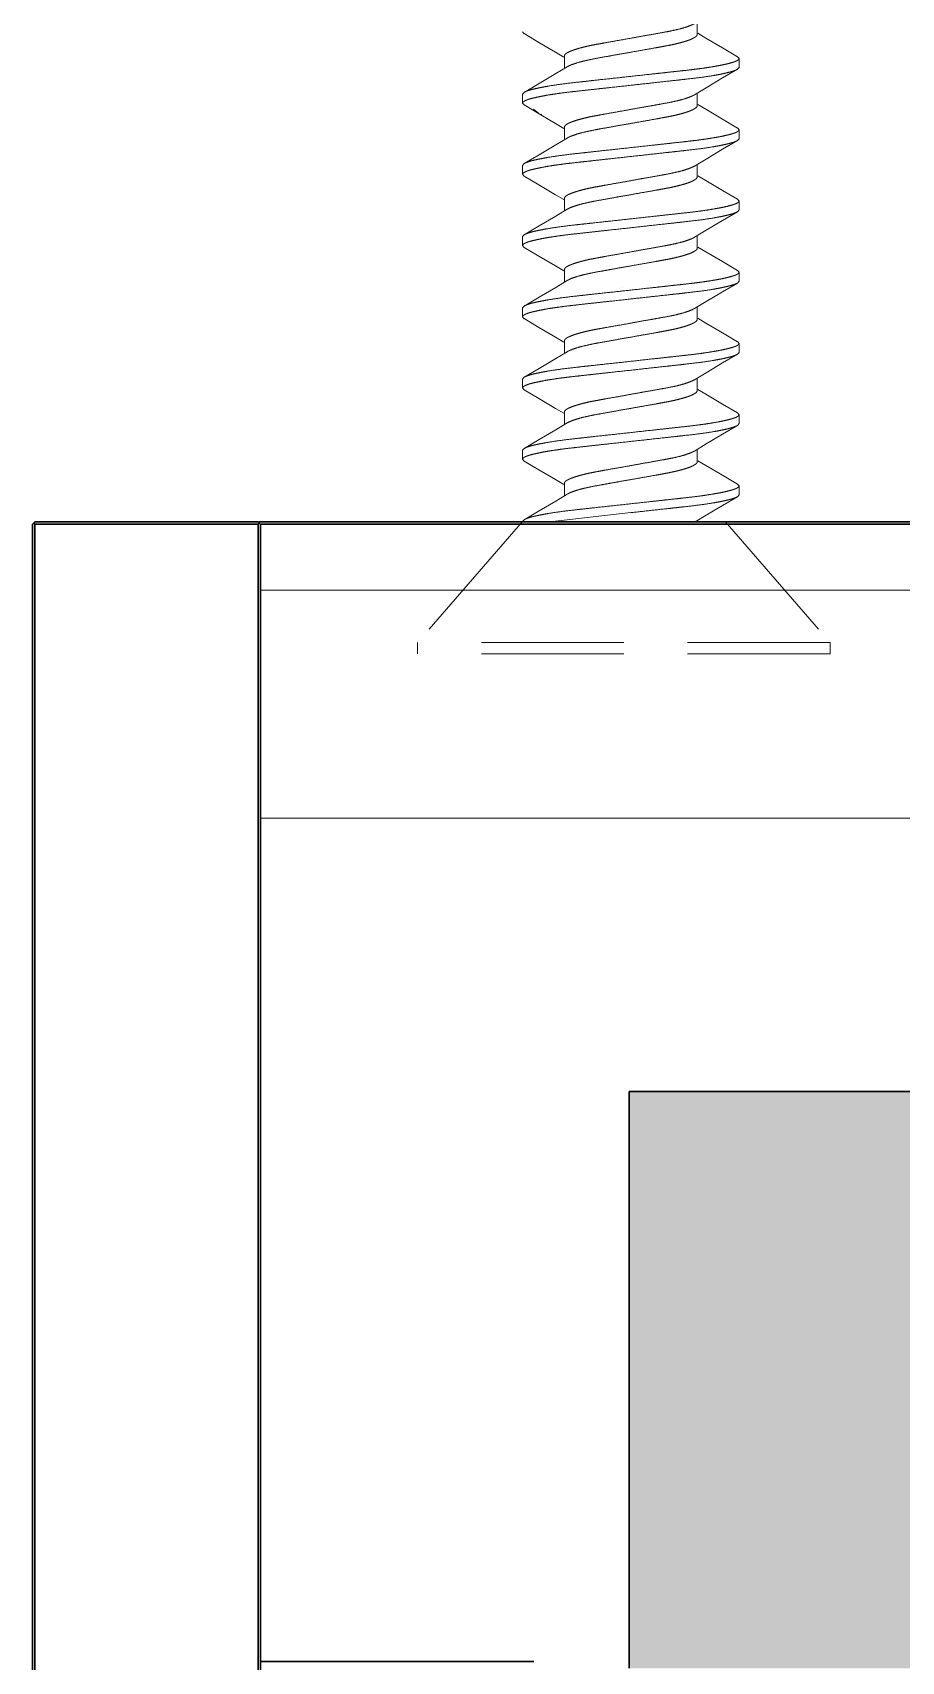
# Model space of a CAD drawing. Header units: inches. Extents: x 8 to 28, y 6.3 to 13.5.
# Drawn here: x 8.011 to 8.774, y 10.616 to 12.045 of the extents above; entities that cross this region are included whole.
import ezdxf

# ---------------------------------------------------------------- set-up
doc = ezdxf.new("R2010")
doc.units = ezdxf.units.IN
doc.header["$MEASUREMENT"] = 0
doc.linetypes.add('HIDDEN2', pattern=[0.1875, 0.125, -0.0625])
for name, color, linetype, lineweight in [('FABRIC-ROLL', 7, 'Continuous', 30), ('SHADE-BRACKET', 7, 'Continuous', 30), ('SUB-BRACKET', 7, 'Continuous', 18), ('SUB-BRACKET_HARDWARE', 7, 'HIDDEN2', 5)]:
    doc.layers.add(name, color=color, linetype=linetype, lineweight=lineweight)

# ---------------------------------------------------------------- blocks, each defined once
blk = doc.blocks.new('FABRIC-ROLL-085585')
at = {"layer": 'FABRIC-ROLL', "transparency": 33554559, "extrusion": (0, 0, -1)}
h = blk.add_hatch(color=254, dxfattribs=at)
h.paths.add_polyline_path([(-21.4996, -1.128), (-21.4996, -1.6339), (-2.4996, -1.6339), (-2.4996, -1.128)])
h.paths.add_polyline_path([(-21.4996, 1.3425), (-21.4996, 0.8366), (-2.4996, 0.8366), (-2.4996, 1.3425)])
at = {"layer": 'FABRIC-ROLL'}
for p, q in [((21.4996, 1.3425), (2.4996, 1.3425)), ((2.4996, 1.3425), (2.4996, 0.8366))]:
    blk.add_line(p, q, dxfattribs=at)
at = {"layer": 'FABRIC-ROLL', "extrusion": (0, 0, -1)}
for p, q in [((2.4996, 1.3425), (2.4996, 0.8366)), ((21.4996, 1.3425), (2.4996, 1.3425))]:
    blk.add_line(p, q, dxfattribs=at)
blk = doc.blocks.new('SHADE-BRACKET-085585')
at = {"layer": 'SHADE-BRACKET', "linetype": 'Continuous'}
for p, q in [((8.0112, 11.6142), (8.0132, 11.6162)), ((8.0112, 11.6142), (8.0112, 8.6182)), ((8.0122, 11.6152), (8.0132, 11.6142)), ((8.2092, 11.6162), (8.0132, 11.6162)), ((8.0132, 11.6142), (8.0132, 8.6162)), ((8.2092, 11.6142), (8.0132, 11.6142)), ((8.2092, 11.6162), (8.2112, 11.6142)), ((8.2102, 11.6152), (8.2092, 11.6142)), ((8.2092, 8.6162), (8.2092, 11.6142)), ((9.4592, 11.6162), (8.21, 11.6162)), ((8.2112, 8.6162), (8.2112, 11.6142)), ((9.4612, 11.6142), (8.2118, 11.6142)), ((8.4512, 10.6162), (8.2112, 10.6162))]:
    blk.add_line(p, q, dxfattribs=at)
blk = doc.blocks.new('SUB-BRACKET-085585')
at = {"layer": 'SUB-BRACKET', "linetype": 'Continuous'}
for p, q in [((9.5112, 11.5562), (8.2112, 11.5562)), ((8.2112, 11.3562), (9.5112, 11.3562))]:
    blk.add_line(p, q, dxfattribs=at)
blk = doc.blocks.new('ROLL-085585')
at = {"layer": 'FABRIC-ROLL'}
blk.add_blockref('FABRIC-ROLL-085585', (0, 0), dxfattribs=at)
at = {"layer": 'SUB-BRACKET_HARDWARE'}
for name in ['SHADE-BRACKET-085585', 'SUB-BRACKET-085585']:
    blk.add_blockref(name, (-6.0352, -9.7737), dxfattribs=at)
blk = doc.blocks.new('SCREW1-085585')
at = {"layer": 'SUB-BRACKET_HARDWARE'}
for p, q in [((8.5945, 12.0548), (8.5945, 12.0438)), ((8.4412, 12.0461), (8.4426, 12.0444)), ((8.4426, 12.0445), (8.4556, 12.0368)), ((8.4556, 12.0368), (8.4701, 12.0282)), ((8.6021, 12.0406), (8.5951, 12.0448)), ((8.6166, 12.032), (8.6021, 12.0406)), ((8.4701, 12.0282), (8.4774, 12.0239)), ((8.4779, 12.0249), (8.4779, 12.0139)), ((8.6298, 12.0242), (8.6166, 12.032)), ((8.6312, 12.0226), (8.6298, 12.0243)), ((8.6312, 12.0148), (8.6312, 12.0226)), ((8.4704, 12.0094), (8.4559, 12.0008)), ((8.4804, 12.0154), (8.4704, 12.0094)), ((8.6023, 11.997), (8.6168, 12.0056)), ((8.6168, 12.0056), (8.6298, 12.0132)), ((8.6312, 12.0148), (8.6298, 12.0132)), ((8.4412, 11.9914), (8.4426, 11.993)), ((8.4412, 11.9914), (8.4412, 11.9836)), ((8.4559, 12.0008), (8.4426, 11.993)), ((8.592, 11.9908), (8.6023, 11.997)), ((8.5945, 11.9923), (8.5945, 11.9813)), ((8.4412, 11.9836), (8.4426, 11.9819)), ((8.4426, 11.982), (8.4574, 11.9733)), ((8.4507, 11.9781), (8.4552, 11.9746)), ((8.6021, 11.9781), (8.5951, 11.9823)), ((8.6166, 11.9695), (8.6021, 11.9781)), ((8.4574, 11.9733), (8.4578, 11.974)), ((8.4574, 11.9733), (8.4701, 11.9657)), ((8.4701, 11.9657), (8.4774, 11.9614)), ((8.6298, 11.9617), (8.6166, 11.9695)), ((8.4804, 11.9529), (8.4704, 11.9469)), ((8.4779, 11.9624), (8.4779, 11.9514)), ((8.6168, 11.9431), (8.6298, 11.9507)), ((8.6312, 11.9601), (8.6298, 11.9618)), ((8.6312, 11.9523), (8.6298, 11.9507)), ((8.6312, 11.9523), (8.6312, 11.9601)), ((8.4559, 11.9383), (8.4426, 11.9305)), ((8.4704, 11.9469), (8.4559, 11.9383)), ((8.592, 11.9283), (8.6023, 11.9345)), ((8.6023, 11.9345), (8.6168, 11.9431)), ((8.4412, 11.9289), (8.4426, 11.9305)), ((8.4412, 11.9289), (8.4412, 11.9211)), ((8.4412, 11.9211), (8.4426, 11.9194)), ((8.5945, 11.9298), (8.5945, 11.9188)), ((8.6021, 11.9156), (8.5951, 11.9198)), ((8.4426, 11.9195), (8.4556, 11.9118)), ((8.4556, 11.9118), (8.4701, 11.9032)), ((8.6166, 11.907), (8.6021, 11.9156)), ((8.6298, 11.8992), (8.6166, 11.907)), ((8.4701, 11.9032), (8.4774, 11.8989)), ((8.4779, 11.8999), (8.4779, 11.8889)), ((8.6312, 11.8976), (8.6298, 11.8993)), ((8.6312, 11.8898), (8.6312, 11.8976)), ((8.4704, 11.8844), (8.4559, 11.8758)), ((8.4804, 11.8904), (8.4704, 11.8844)), ((8.6023, 11.872), (8.6168, 11.8806)), ((8.6168, 11.8806), (8.6298, 11.8882)), ((8.6312, 11.8898), (8.6298, 11.8882)), ((8.4412, 11.8664), (8.4426, 11.868)), ((8.4412, 11.8664), (8.4412, 11.8586)), ((8.4559, 11.8758), (8.4426, 11.868)), ((8.592, 11.8658), (8.6023, 11.872)), ((8.5945, 11.8673), (8.5945, 11.8563)), ((8.4412, 11.8586), (8.4426, 11.8569)), ((8.4426, 11.857), (8.4556, 11.8493)), ((8.4556, 11.8493), (8.4701, 11.8407)), ((8.6021, 11.8531), (8.5951, 11.8573)), ((8.6166, 11.8445), (8.6021, 11.8531)), ((8.4701, 11.8407), (8.4774, 11.8364)), ((8.4779, 11.8374), (8.4779, 11.8264)), ((8.6298, 11.8367), (8.6166, 11.8445)), ((8.6312, 11.8351), (8.6298, 11.8368)), ((8.6312, 11.8273), (8.6312, 11.8351)), ((8.4704, 11.8219), (8.4559, 11.8133)), ((8.4804, 11.8279), (8.4704, 11.8219)), ((8.6168, 11.8181), (8.6298, 11.8257)), ((8.6312, 11.8273), (8.6298, 11.8257)), ((8.4412, 11.8039), (8.4426, 11.8055)), ((8.4559, 11.8133), (8.4426, 11.8055)), ((8.592, 11.8033), (8.6023, 11.8095)), ((8.6023, 11.8095), (8.6168, 11.8181)), ((8.4412, 11.8039), (8.4412, 11.7961)), ((8.4412, 11.7961), (8.4426, 11.7944)), ((8.4426, 11.7945), (8.4556, 11.7868)), ((8.5945, 11.8048), (8.5945, 11.7938)), ((8.6021, 11.7906), (8.5951, 11.7948)), ((8.4556, 11.7868), (8.4701, 11.7782)), ((8.4701, 11.7782), (8.4774, 11.7739)), ((8.6166, 11.782), (8.6021, 11.7906)), ((8.6298, 11.7742), (8.6166, 11.782)), ((8.4804, 11.7654), (8.4704, 11.7594)), ((8.4779, 11.7749), (8.4779, 11.7639)), ((8.6168, 11.7556), (8.6298, 11.7632)), ((8.6312, 11.7726), (8.6298, 11.7743)), ((8.6312, 11.7648), (8.6298, 11.7632)), ((8.6312, 11.7648), (8.6312, 11.7726)), ((8.4559, 11.7508), (8.4426, 11.743)), ((8.4704, 11.7594), (8.4559, 11.7508)), ((8.6023, 11.747), (8.6168, 11.7556)), ((8.4412, 11.7414), (8.4426, 11.743)), ((8.4412, 11.7414), (8.4412, 11.7336)), ((8.592, 11.7408), (8.6023, 11.747)), ((8.5945, 11.7423), (8.5945, 11.7313)), ((8.4412, 11.7336), (8.4426, 11.7319)), ((8.4426, 11.732), (8.4556, 11.7243)), ((8.4556, 11.7243), (8.4701, 11.7157)), ((8.6021, 11.7281), (8.5951, 11.7323)), ((8.6166, 11.7195), (8.6021, 11.7281)), ((8.6298, 11.7117), (8.6166, 11.7195)), ((8.4701, 11.7157), (8.4774, 11.7114)), ((8.4779, 11.7124), (8.4779, 11.7014)), ((8.6312, 11.7101), (8.6298, 11.7118)), ((8.6312, 11.7023), (8.6312, 11.7101)), ((8.4704, 11.6969), (8.4559, 11.6883)), ((8.4804, 11.7029), (8.4704, 11.6969)), ((8.6023, 11.6845), (8.6168, 11.6931)), ((8.6168, 11.6931), (8.6298, 11.7007)), ((8.6312, 11.7023), (8.6298, 11.7007)), ((8.4412, 11.6789), (8.4426, 11.6805)), ((8.4412, 11.6789), (8.4412, 11.6711)), ((8.4559, 11.6883), (8.4426, 11.6805)), ((8.592, 11.6783), (8.6023, 11.6845)), ((8.5945, 11.6798), (8.5945, 11.6688)), ((8.4412, 11.6711), (8.4426, 11.6694)), ((8.4426, 11.6695), (8.4556, 11.6618)), ((8.6021, 11.6656), (8.5951, 11.6698)), ((8.6166, 11.657), (8.6021, 11.6656)), ((8.4556, 11.6618), (8.4701, 11.6532)), ((8.4701, 11.6532), (8.4774, 11.6489)), ((8.4779, 11.6499), (8.4779, 11.6389)), ((8.6298, 11.6492), (8.6166, 11.657)), ((8.6312, 11.6476), (8.6298, 11.6493)), ((8.4704, 11.6344), (8.4559, 11.6258)), ((8.4804, 11.6404), (8.4704, 11.6344)), ((8.6168, 11.6306), (8.6298, 11.6382)), ((8.6312, 11.6398), (8.6298, 11.6382)), ((8.6312, 11.6398), (8.6312, 11.6476)), ((8.4559, 11.6258), (8.4426, 11.618)), ((8.5362, 11.6242), (8.4675, 11.6163)), ((8.5927, 11.6162), (8.6023, 11.622)), ((8.6023, 11.622), (8.6168, 11.6306)), ((8.4412, 11.6164), (8.3491, 11.5104)), ((8.4412, 11.6164), (8.4426, 11.618)), ((8.5945, 11.6173), (8.5945, 11.6162)), ((8.6189, 11.6164), (8.7111, 11.5104)), ((8.5301, 11.5104), (8.3491, 11.5104)), ((8.3491, 11.5104), (8.3491, 11.5004)), ((8.7111, 11.5104), (8.5301, 11.5104)), ((8.7111, 11.5104), (8.7111, 11.5004)), ((8.5301, 11.5004), (8.3491, 11.5004)), ((8.7111, 11.5004), (8.5301, 11.5004))]:
    blk.add_line(p, q, dxfattribs=at)
for points, knots in [([(8.5362, 12.0405), (8.5393, 12.0411), (8.5454, 12.0422), (8.5544, 12.0437), (8.5629, 12.0453), (8.5707, 12.0467), (8.5777, 12.0482), (8.5836, 12.0498), (8.5877, 12.0513), (8.5904, 12.0524), (8.5915, 12.053), (8.592, 12.0533)], [0, 0, 0, 0, 0.163751, 0.323578, 0.475301, 0.615268, 0.740207, 0.847348, 0.934421, 0.969943, 1, 1, 1, 1]), ([(8.4779, 12.0249), (8.4779, 12.0256), (8.4787, 12.0265), (8.4797, 12.0273), (8.4808, 12.028), (8.4825, 12.0288), (8.485, 12.0298), (8.4879, 12.0308), (8.4913, 12.0318), (8.4951, 12.0328), (8.4993, 12.0338), (8.5039, 12.0347), (8.5088, 12.0356), (8.5158, 12.0369), (8.525, 12.0385), (8.5324, 12.0398), (8.5362, 12.0405)], [0, 0, 0, 0, 0.0355, 0.048476, 0.063327, 0.09879, 0.141984, 0.19273, 0.250683, 0.315414, 0.386374, 0.462977, 0.544561, 0.6304, 0.811708, 1, 1, 1, 1]), ([(8.5945, 12.0438), (8.5945, 12.0431), (8.5937, 12.0422), (8.5927, 12.0415), (8.5916, 12.0408), (8.5899, 12.0399), (8.5875, 12.0389), (8.5845, 12.0379), (8.5811, 12.0369), (8.5773, 12.0359), (8.5731, 12.0349), (8.5685, 12.034), (8.5636, 12.0331), (8.5566, 12.0318), (8.5474, 12.0302), (8.54, 12.0289), (8.5362, 12.0282)], [0, 0, 0, 0, 0.035498, 0.048473, 0.063325, 0.098788, 0.141982, 0.192728, 0.250682, 0.315413, 0.386372, 0.462975, 0.54456, 0.630399, 0.811708, 1, 1, 1, 1]), ([(8.4804, 12.0154), (8.4809, 12.0157), (8.482, 12.0163), (8.4847, 12.0175), (8.4889, 12.0189), (8.4948, 12.0205), (8.5017, 12.022), (8.5096, 12.0235), (8.5181, 12.025), (8.527, 12.0266), (8.5331, 12.0277), (8.5362, 12.0282)], [0, 0, 0, 0, 0.030085, 0.065638, 0.152728, 0.259843, 0.384768, 0.524736, 0.676447, 0.836264, 1, 1, 1, 1]), ([(8.5362, 12.007), (8.5424, 12.0077), (8.5516, 12.0087), (8.5637, 12.01), (8.5724, 12.011), (8.5809, 12.0119), (8.5888, 12.0128), (8.5963, 12.0137), (8.6032, 12.0147), (8.6094, 12.0157), (8.615, 12.0167), (8.6197, 12.0177), (8.6232, 12.0186), (8.6256, 12.0193), (8.6271, 12.0198), (8.6283, 12.0202), (8.6293, 12.0207), (8.6301, 12.0212), (8.6307, 12.0217), (8.6311, 12.0221), (8.6312, 12.0225), (8.6312, 12.0226)], [0, 0, 0, 0, 0.191926, 0.285647, 0.376594, 0.463938, 0.546872, 0.624622, 0.69646, 0.761742, 0.819858, 0.870312, 0.912669, 0.930712, 0.946635, 0.960426, 0.972091, 0.981675, 0.989299, 0.995219, 1, 1, 1, 1]), ([(8.4426, 11.993), (8.4432, 11.9934), (8.4446, 11.994), (8.4471, 11.9949), (8.4503, 11.9958), (8.4541, 11.9966), (8.4585, 11.9975), (8.4656, 11.9988), (8.4757, 12.0003), (8.4866, 12.0016), (8.4961, 12.0026), (8.5065, 12.0038), (8.5199, 12.0052), (8.5307, 12.0064), (8.5362, 12.007)], [0, 0, 0, 0, 0.020948, 0.048787, 0.083489, 0.124912, 0.172787, 0.226792, 0.351633, 0.495836, 0.573896, 0.655174, 0.824996, 1, 1, 1, 1]), ([(8.6298, 12.0132), (8.6292, 12.0129), (8.6278, 12.0122), (8.6253, 12.0114), (8.6221, 12.0105), (8.6183, 12.0096), (8.6139, 12.0087), (8.6068, 12.0074), (8.5967, 12.0059), (8.5858, 12.0047), (8.5763, 12.0036), (8.5659, 12.0025), (8.5526, 12.001), (8.5417, 11.9998), (8.5362, 11.9992)], [0, 0, 0, 0, 0.020948, 0.048787, 0.083488, 0.124911, 0.172786, 0.226791, 0.351632, 0.495834, 0.573894, 0.655173, 0.824996, 1, 1, 1, 1]), ([(8.5362, 11.9992), (8.53, 11.9985), (8.5208, 11.9975), (8.5087, 11.9962), (8.5, 11.9952), (8.4916, 11.9943), (8.4836, 11.9934), (8.4761, 11.9925), (8.4692, 11.9915), (8.463, 11.9906), (8.4575, 11.9895), (8.4527, 11.9885), (8.4492, 11.9877), (8.4468, 11.987), (8.4454, 11.9865), (8.4441, 11.986), (8.4431, 11.9855), (8.4423, 11.985), (8.4417, 11.9846), (8.4413, 11.9841), (8.4412, 11.9837), (8.4412, 11.9836)], [0, 0, 0, 0, 0.191926, 0.285649, 0.376598, 0.463942, 0.546875, 0.624623, 0.696462, 0.761746, 0.819863, 0.870316, 0.912672, 0.930715, 0.946638, 0.960429, 0.972093, 0.981677, 0.9893, 0.99522, 1, 1, 1, 1]), ([(8.4779, 11.9624), (8.4779, 11.9631), (8.4787, 11.964), (8.4797, 11.9648), (8.4808, 11.9655), (8.4825, 11.9663), (8.485, 11.9673), (8.4879, 11.9683), (8.4913, 11.9693), (8.4951, 11.9703), (8.4993, 11.9713), (8.5039, 11.9722), (8.5088, 11.9731), (8.5158, 11.9744), (8.525, 11.976), (8.5324, 11.9773), (8.5362, 11.978)], [0, 0, 0, 0, 0.0355, 0.048476, 0.063327, 0.09879, 0.141984, 0.19273, 0.250683, 0.315414, 0.386374, 0.462977, 0.544561, 0.6304, 0.811708, 1, 1, 1, 1]), ([(8.5362, 11.978), (8.5393, 11.9786), (8.5454, 11.9797), (8.5544, 11.9812), (8.5629, 11.9828), (8.5707, 11.9842), (8.5777, 11.9857), (8.5836, 11.9873), (8.5877, 11.9888), (8.5904, 11.9899), (8.5915, 11.9905), (8.592, 11.9908)], [0, 0, 0, 0, 0.163751, 0.323578, 0.475301, 0.615268, 0.740207, 0.847348, 0.934421, 0.969943, 1, 1, 1, 1]), ([(8.5945, 11.9813), (8.5945, 11.9806), (8.5937, 11.9797), (8.5927, 11.979), (8.5916, 11.9783), (8.5899, 11.9774), (8.5875, 11.9764), (8.5845, 11.9754), (8.5811, 11.9744), (8.5773, 11.9734), (8.5731, 11.9724), (8.5685, 11.9715), (8.5636, 11.9706), (8.5566, 11.9693), (8.5474, 11.9677), (8.54, 11.9664), (8.5362, 11.9657)], [0, 0, 0, 0, 0.035498, 0.048473, 0.063325, 0.098788, 0.141982, 0.192728, 0.250682, 0.315413, 0.386372, 0.462975, 0.54456, 0.630399, 0.811708, 1, 1, 1, 1]), ([(8.4804, 11.9529), (8.4809, 11.9532), (8.482, 11.9538), (8.4847, 11.955), (8.4889, 11.9564), (8.4948, 11.958), (8.5017, 11.9595), (8.5096, 11.961), (8.5181, 11.9625), (8.527, 11.9641), (8.5331, 11.9652), (8.5362, 11.9657)], [0, 0, 0, 0, 0.030085, 0.065638, 0.152728, 0.259843, 0.384768, 0.524736, 0.676447, 0.836264, 1, 1, 1, 1]), ([(8.5362, 11.9445), (8.5424, 11.9452), (8.5516, 11.9462), (8.5637, 11.9475), (8.5724, 11.9485), (8.5809, 11.9494), (8.5888, 11.9503), (8.5963, 11.9512), (8.6032, 11.9522), (8.6094, 11.9532), (8.615, 11.9542), (8.6197, 11.9552), (8.6232, 11.9561), (8.6256, 11.9568), (8.6271, 11.9573), (8.6283, 11.9577), (8.6293, 11.9582), (8.6301, 11.9587), (8.6307, 11.9592), (8.6311, 11.9596), (8.6312, 11.96), (8.6312, 11.9601)], [0, 0, 0, 0, 0.191926, 0.285647, 0.376594, 0.463938, 0.546872, 0.624622, 0.69646, 0.761742, 0.819858, 0.870312, 0.912669, 0.930712, 0.946635, 0.960426, 0.972091, 0.981675, 0.989299, 0.995219, 1, 1, 1, 1]), ([(8.6298, 11.9507), (8.6292, 11.9504), (8.6278, 11.9497), (8.6253, 11.9489), (8.6221, 11.948), (8.6183, 11.9471), (8.6139, 11.9462), (8.6068, 11.9449), (8.5967, 11.9434), (8.5858, 11.9422), (8.5763, 11.9411), (8.5659, 11.94), (8.5526, 11.9385), (8.5417, 11.9373), (8.5362, 11.9367)], [0, 0, 0, 0, 0.020948, 0.048787, 0.083488, 0.124911, 0.172786, 0.226791, 0.351632, 0.495834, 0.573894, 0.655173, 0.824996, 1, 1, 1, 1]), ([(8.5362, 11.9367), (8.53, 11.936), (8.5208, 11.935), (8.5087, 11.9337), (8.5, 11.9327), (8.4916, 11.9318), (8.4836, 11.9309), (8.4761, 11.93), (8.4692, 11.929), (8.463, 11.9281), (8.4575, 11.927), (8.4527, 11.926), (8.4492, 11.9252), (8.4468, 11.9245), (8.4454, 11.924), (8.4441, 11.9235), (8.4431, 11.923), (8.4423, 11.9225), (8.4417, 11.9221), (8.4413, 11.9216), (8.4412, 11.9212), (8.4412, 11.9211)], [0, 0, 0, 0, 0.191926, 0.285649, 0.376598, 0.463942, 0.546875, 0.624623, 0.696462, 0.761746, 0.819863, 0.870316, 0.912672, 0.930715, 0.946638, 0.960429, 0.972093, 0.981677, 0.9893, 0.99522, 1, 1, 1, 1]), ([(8.4426, 11.9305), (8.4432, 11.9309), (8.4446, 11.9315), (8.4471, 11.9324), (8.4503, 11.9333), (8.4541, 11.9341), (8.4585, 11.935), (8.4656, 11.9363), (8.4757, 11.9378), (8.4866, 11.9391), (8.4961, 11.9401), (8.5065, 11.9413), (8.5199, 11.9427), (8.5307, 11.9439), (8.5362, 11.9445)], [0, 0, 0, 0, 0.020948, 0.048787, 0.083489, 0.124912, 0.172787, 0.226792, 0.351633, 0.495836, 0.573896, 0.655174, 0.824996, 1, 1, 1, 1]), ([(8.5362, 11.9155), (8.5393, 11.9161), (8.5454, 11.9172), (8.5544, 11.9187), (8.5629, 11.9203), (8.5707, 11.9217), (8.5777, 11.9232), (8.5836, 11.9248), (8.5877, 11.9263), (8.5904, 11.9274), (8.5915, 11.928), (8.592, 11.9283)], [0, 0, 0, 0, 0.163751, 0.323578, 0.475301, 0.615268, 0.740207, 0.847348, 0.934421, 0.969943, 1, 1, 1, 1]), ([(8.4779, 11.8999), (8.4779, 11.9006), (8.4787, 11.9015), (8.4797, 11.9023), (8.4808, 11.903), (8.4825, 11.9038), (8.485, 11.9048), (8.4879, 11.9058), (8.4913, 11.9068), (8.4951, 11.9078), (8.4993, 11.9088), (8.5039, 11.9097), (8.5088, 11.9106), (8.5158, 11.9119), (8.525, 11.9135), (8.5324, 11.9148), (8.5362, 11.9155)], [0, 0, 0, 0, 0.0355, 0.048476, 0.063327, 0.09879, 0.141984, 0.19273, 0.250683, 0.315414, 0.386374, 0.462977, 0.544561, 0.6304, 0.811708, 1, 1, 1, 1]), ([(8.5945, 11.9188), (8.5945, 11.9181), (8.5937, 11.9172), (8.5927, 11.9165), (8.5916, 11.9158), (8.5899, 11.9149), (8.5875, 11.9139), (8.5845, 11.9129), (8.5811, 11.9119), (8.5773, 11.9109), (8.5731, 11.9099), (8.5685, 11.909), (8.5636, 11.9081), (8.5566, 11.9068), (8.5474, 11.9052), (8.54, 11.9039), (8.5362, 11.9032)], [0, 0, 0, 0, 0.035498, 0.048473, 0.063325, 0.098788, 0.141982, 0.192728, 0.250682, 0.315413, 0.386372, 0.462975, 0.54456, 0.630399, 0.811708, 1, 1, 1, 1]), ([(8.4804, 11.8904), (8.4809, 11.8907), (8.482, 11.8913), (8.4847, 11.8925), (8.4889, 11.8939), (8.4948, 11.8955), (8.5017, 11.897), (8.5096, 11.8985), (8.5181, 11.9), (8.527, 11.9016), (8.5331, 11.9027), (8.5362, 11.9032)], [0, 0, 0, 0, 0.030085, 0.065638, 0.152728, 0.259843, 0.384768, 0.524736, 0.676447, 0.836264, 1, 1, 1, 1]), ([(8.5362, 11.882), (8.5424, 11.8827), (8.5516, 11.8837), (8.5637, 11.885), (8.5724, 11.886), (8.5809, 11.8869), (8.5888, 11.8878), (8.5963, 11.8887), (8.6032, 11.8897), (8.6094, 11.8907), (8.615, 11.8917), (8.6197, 11.8927), (8.6232, 11.8936), (8.6256, 11.8943), (8.6271, 11.8948), (8.6283, 11.8952), (8.6293, 11.8957), (8.6301, 11.8962), (8.6307, 11.8967), (8.6311, 11.8971), (8.6312, 11.8975), (8.6312, 11.8976)], [0, 0, 0, 0, 0.191926, 0.285647, 0.376594, 0.463938, 0.546872, 0.624622, 0.69646, 0.761742, 0.819858, 0.870312, 0.912669, 0.930712, 0.946635, 0.960426, 0.972091, 0.981675, 0.989299, 0.995219, 1, 1, 1, 1]), ([(8.4426, 11.868), (8.4432, 11.8684), (8.4446, 11.869), (8.4471, 11.8699), (8.4503, 11.8708), (8.4541, 11.8716), (8.4585, 11.8725), (8.4656, 11.8738), (8.4757, 11.8753), (8.4866, 11.8766), (8.4961, 11.8776), (8.5065, 11.8788), (8.5199, 11.8802), (8.5307, 11.8814), (8.5362, 11.882)], [0, 0, 0, 0, 0.020948, 0.048787, 0.083489, 0.124912, 0.172787, 0.226792, 0.351633, 0.495836, 0.573896, 0.655174, 0.824996, 1, 1, 1, 1]), ([(8.6298, 11.8882), (8.6292, 11.8879), (8.6278, 11.8872), (8.6253, 11.8864), (8.6221, 11.8855), (8.6183, 11.8846), (8.6139, 11.8837), (8.6068, 11.8824), (8.5967, 11.8809), (8.5858, 11.8797), (8.5763, 11.8786), (8.5659, 11.8775), (8.5526, 11.876), (8.5417, 11.8748), (8.5362, 11.8742)], [0, 0, 0, 0, 0.020948, 0.048787, 0.083488, 0.124911, 0.172786, 0.226791, 0.351632, 0.495834, 0.573894, 0.655173, 0.824996, 1, 1, 1, 1]), ([(8.5362, 11.8742), (8.53, 11.8735), (8.5208, 11.8725), (8.5087, 11.8712), (8.5, 11.8702), (8.4916, 11.8693), (8.4836, 11.8684), (8.4761, 11.8675), (8.4692, 11.8665), (8.463, 11.8656), (8.4575, 11.8645), (8.4527, 11.8635), (8.4492, 11.8627), (8.4468, 11.862), (8.4454, 11.8615), (8.4441, 11.861), (8.4431, 11.8605), (8.4423, 11.86), (8.4417, 11.8596), (8.4413, 11.8591), (8.4412, 11.8587), (8.4412, 11.8586)], [0, 0, 0, 0, 0.191926, 0.285649, 0.376598, 0.463942, 0.546875, 0.624623, 0.696462, 0.761746, 0.819863, 0.870316, 0.912672, 0.930715, 0.946638, 0.960429, 0.972093, 0.981677, 0.9893, 0.99522, 1, 1, 1, 1]), ([(8.5362, 11.853), (8.5393, 11.8536), (8.5454, 11.8547), (8.5544, 11.8562), (8.5629, 11.8578), (8.5707, 11.8592), (8.5777, 11.8607), (8.5836, 11.8623), (8.5877, 11.8638), (8.5904, 11.8649), (8.5915, 11.8655), (8.592, 11.8658)], [0, 0, 0, 0, 0.163751, 0.323578, 0.475301, 0.615268, 0.740207, 0.847348, 0.934421, 0.969943, 1, 1, 1, 1]), ([(8.4779, 11.8374), (8.4779, 11.8381), (8.4787, 11.839), (8.4797, 11.8398), (8.4808, 11.8405), (8.4825, 11.8413), (8.485, 11.8423), (8.4879, 11.8433), (8.4913, 11.8443), (8.4951, 11.8453), (8.4993, 11.8463), (8.5039, 11.8472), (8.5088, 11.8481), (8.5158, 11.8494), (8.525, 11.851), (8.5324, 11.8523), (8.5362, 11.853)], [0, 0, 0, 0, 0.0355, 0.048476, 0.063327, 0.09879, 0.141984, 0.19273, 0.250683, 0.315414, 0.386374, 0.462977, 0.544561, 0.6304, 0.811708, 1, 1, 1, 1]), ([(8.5945, 11.8563), (8.5945, 11.8556), (8.5937, 11.8547), (8.5927, 11.854), (8.5916, 11.8533), (8.5899, 11.8524), (8.5875, 11.8514), (8.5845, 11.8504), (8.5811, 11.8494), (8.5773, 11.8484), (8.5731, 11.8474), (8.5685, 11.8465), (8.5636, 11.8456), (8.5566, 11.8443), (8.5474, 11.8427), (8.54, 11.8414), (8.5362, 11.8407)], [0, 0, 0, 0, 0.035498, 0.048473, 0.063325, 0.098788, 0.141982, 0.192728, 0.250682, 0.315413, 0.386372, 0.462975, 0.54456, 0.630399, 0.811708, 1, 1, 1, 1]), ([(8.4804, 11.8279), (8.4809, 11.8282), (8.482, 11.8288), (8.4847, 11.83), (8.4889, 11.8314), (8.4948, 11.833), (8.5017, 11.8345), (8.5096, 11.836), (8.5181, 11.8375), (8.527, 11.8391), (8.5331, 11.8402), (8.5362, 11.8407)], [0, 0, 0, 0, 0.030085, 0.065638, 0.152728, 0.259843, 0.384768, 0.524736, 0.676447, 0.836264, 1, 1, 1, 1]), ([(8.5362, 11.8195), (8.5424, 11.8202), (8.5516, 11.8212), (8.5637, 11.8225), (8.5724, 11.8235), (8.5809, 11.8244), (8.5888, 11.8253), (8.5963, 11.8262), (8.6032, 11.8272), (8.6094, 11.8282), (8.615, 11.8292), (8.6197, 11.8302), (8.6232, 11.8311), (8.6256, 11.8318), (8.6271, 11.8323), (8.6283, 11.8327), (8.6293, 11.8332), (8.6301, 11.8337), (8.6307, 11.8342), (8.6311, 11.8346), (8.6312, 11.835), (8.6312, 11.8351)], [0, 0, 0, 0, 0.191926, 0.285647, 0.376594, 0.463938, 0.546872, 0.624622, 0.69646, 0.761742, 0.819858, 0.870312, 0.912669, 0.930712, 0.946635, 0.960426, 0.972091, 0.981675, 0.989299, 0.995219, 1, 1, 1, 1]), ([(8.6298, 11.8257), (8.6292, 11.8254), (8.6278, 11.8247), (8.6253, 11.8239), (8.6221, 11.823), (8.6183, 11.8221), (8.6139, 11.8212), (8.6068, 11.8199), (8.5967, 11.8184), (8.5858, 11.8172), (8.5763, 11.8161), (8.5659, 11.815), (8.5526, 11.8135), (8.5417, 11.8123), (8.5362, 11.8117)], [0, 0, 0, 0, 0.020948, 0.048787, 0.083488, 0.124911, 0.172786, 0.226791, 0.351632, 0.495834, 0.573894, 0.655173, 0.824996, 1, 1, 1, 1]), ([(8.5362, 11.8117), (8.53, 11.811), (8.5208, 11.81), (8.5087, 11.8087), (8.5, 11.8077), (8.4916, 11.8068), (8.4836, 11.8059), (8.4761, 11.805), (8.4692, 11.804), (8.463, 11.8031), (8.4575, 11.802), (8.4527, 11.801), (8.4492, 11.8002), (8.4468, 11.7995), (8.4454, 11.799), (8.4441, 11.7985), (8.4431, 11.798), (8.4423, 11.7975), (8.4417, 11.7971), (8.4413, 11.7966), (8.4412, 11.7962), (8.4412, 11.7961)], [0, 0, 0, 0, 0.191926, 0.285649, 0.376598, 0.463942, 0.546875, 0.624623, 0.696462, 0.761746, 0.819863, 0.870316, 0.912672, 0.930715, 0.946638, 0.960429, 0.972093, 0.981677, 0.9893, 0.99522, 1, 1, 1, 1]), ([(8.4426, 11.8055), (8.4432, 11.8059), (8.4446, 11.8065), (8.4471, 11.8074), (8.4503, 11.8083), (8.4541, 11.8091), (8.4585, 11.81), (8.4656, 11.8113), (8.4757, 11.8128), (8.4866, 11.8141), (8.4961, 11.8151), (8.5065, 11.8163), (8.5199, 11.8177), (8.5307, 11.8189), (8.5362, 11.8195)], [0, 0, 0, 0, 0.020948, 0.048787, 0.083489, 0.124912, 0.172787, 0.226792, 0.351633, 0.495836, 0.573896, 0.655174, 0.824996, 1, 1, 1, 1]), ([(8.5362, 11.7905), (8.5393, 11.7911), (8.5454, 11.7922), (8.5544, 11.7937), (8.5629, 11.7953), (8.5707, 11.7967), (8.5777, 11.7982), (8.5836, 11.7998), (8.5877, 11.8013), (8.5904, 11.8024), (8.5915, 11.803), (8.592, 11.8033)], [0, 0, 0, 0, 0.163751, 0.323578, 0.475301, 0.615268, 0.740207, 0.847348, 0.934421, 0.969943, 1, 1, 1, 1]), ([(8.5945, 11.7938), (8.5945, 11.7931), (8.5937, 11.7922), (8.5927, 11.7915), (8.5916, 11.7908), (8.5899, 11.7899), (8.5875, 11.7889), (8.5845, 11.7879), (8.5811, 11.7869), (8.5773, 11.7859), (8.5731, 11.7849), (8.5685, 11.784), (8.5636, 11.7831), (8.5566, 11.7818), (8.5474, 11.7802), (8.54, 11.7789), (8.5362, 11.7782)], [0, 0, 0, 0, 0.035498, 0.048473, 0.063325, 0.098788, 0.141982, 0.192728, 0.250682, 0.315413, 0.386372, 0.462975, 0.54456, 0.630399, 0.811708, 1, 1, 1, 1]), ([(8.4779, 11.7749), (8.4779, 11.7756), (8.4787, 11.7765), (8.4797, 11.7773), (8.4808, 11.778), (8.4825, 11.7788), (8.485, 11.7798), (8.4879, 11.7808), (8.4913, 11.7818), (8.4951, 11.7828), (8.4993, 11.7838), (8.5039, 11.7847), (8.5088, 11.7856), (8.5158, 11.7869), (8.525, 11.7885), (8.5324, 11.7898), (8.5362, 11.7905)], [0, 0, 0, 0, 0.0355, 0.048476, 0.063327, 0.09879, 0.141984, 0.19273, 0.250683, 0.315414, 0.386374, 0.462977, 0.544561, 0.6304, 0.811708, 1, 1, 1, 1]), ([(8.4804, 11.7654), (8.4809, 11.7657), (8.482, 11.7663), (8.4847, 11.7675), (8.4889, 11.7689), (8.4948, 11.7705), (8.5017, 11.772), (8.5096, 11.7735), (8.5181, 11.775), (8.527, 11.7766), (8.5331, 11.7777), (8.5362, 11.7782)], [0, 0, 0, 0, 0.030085, 0.065638, 0.152728, 0.259843, 0.384768, 0.524736, 0.676447, 0.836264, 1, 1, 1, 1]), ([(8.5362, 11.757), (8.5424, 11.7577), (8.5516, 11.7587), (8.5637, 11.76), (8.5724, 11.761), (8.5809, 11.7619), (8.5888, 11.7628), (8.5963, 11.7637), (8.6032, 11.7647), (8.6094, 11.7657), (8.615, 11.7667), (8.6197, 11.7677), (8.6232, 11.7686), (8.6256, 11.7693), (8.6271, 11.7698), (8.6283, 11.7702), (8.6293, 11.7707), (8.6301, 11.7712), (8.6307, 11.7717), (8.6311, 11.7721), (8.6312, 11.7725), (8.6312, 11.7726)], [0, 0, 0, 0, 0.191926, 0.285647, 0.376594, 0.463938, 0.546872, 0.624622, 0.69646, 0.761742, 0.819858, 0.870312, 0.912669, 0.930712, 0.946635, 0.960426, 0.972091, 0.981675, 0.989299, 0.995219, 1, 1, 1, 1]), ([(8.6298, 11.7632), (8.6292, 11.7629), (8.6278, 11.7622), (8.6253, 11.7614), (8.6221, 11.7605), (8.6183, 11.7596), (8.6139, 11.7587), (8.6068, 11.7574), (8.5967, 11.7559), (8.5858, 11.7547), (8.5763, 11.7536), (8.5659, 11.7525), (8.5526, 11.751), (8.5417, 11.7498), (8.5362, 11.7492)], [0, 0, 0, 0, 0.020948, 0.048787, 0.083488, 0.124911, 0.172786, 0.226791, 0.351632, 0.495834, 0.573894, 0.655173, 0.824996, 1, 1, 1, 1]), ([(8.5362, 11.7492), (8.53, 11.7485), (8.5208, 11.7475), (8.5087, 11.7462), (8.5, 11.7452), (8.4916, 11.7443), (8.4836, 11.7434), (8.4761, 11.7425), (8.4692, 11.7415), (8.463, 11.7406), (8.4575, 11.7395), (8.4527, 11.7385), (8.4492, 11.7377), (8.4468, 11.737), (8.4454, 11.7365), (8.4441, 11.736), (8.4431, 11.7355), (8.4423, 11.735), (8.4417, 11.7346), (8.4413, 11.7341), (8.4412, 11.7337), (8.4412, 11.7336)], [0, 0, 0, 0, 0.191926, 0.285649, 0.376598, 0.463942, 0.546875, 0.624623, 0.696462, 0.761746, 0.819863, 0.870316, 0.912672, 0.930715, 0.946638, 0.960429, 0.972093, 0.981677, 0.9893, 0.99522, 1, 1, 1, 1]), ([(8.4426, 11.743), (8.4432, 11.7434), (8.4446, 11.744), (8.4471, 11.7449), (8.4503, 11.7458), (8.4541, 11.7466), (8.4585, 11.7475), (8.4656, 11.7488), (8.4757, 11.7503), (8.4866, 11.7516), (8.4961, 11.7526), (8.5065, 11.7538), (8.5199, 11.7552), (8.5307, 11.7564), (8.5362, 11.757)], [0, 0, 0, 0, 0.020948, 0.048787, 0.083489, 0.124912, 0.172787, 0.226792, 0.351633, 0.495836, 0.573896, 0.655174, 0.824996, 1, 1, 1, 1]), ([(8.5362, 11.728), (8.5393, 11.7286), (8.5454, 11.7297), (8.5544, 11.7312), (8.5629, 11.7328), (8.5707, 11.7342), (8.5777, 11.7357), (8.5836, 11.7373), (8.5877, 11.7388), (8.5904, 11.7399), (8.5915, 11.7405), (8.592, 11.7408)], [0, 0, 0, 0, 0.163751, 0.323578, 0.475301, 0.615268, 0.740207, 0.847348, 0.934421, 0.969943, 1, 1, 1, 1]), ([(8.4779, 11.7124), (8.4779, 11.7131), (8.4787, 11.714), (8.4797, 11.7148), (8.4808, 11.7155), (8.4825, 11.7163), (8.485, 11.7173), (8.4879, 11.7183), (8.4913, 11.7193), (8.4951, 11.7203), (8.4993, 11.7213), (8.5039, 11.7222), (8.5088, 11.7231), (8.5158, 11.7244), (8.525, 11.726), (8.5324, 11.7273), (8.5362, 11.728)], [0, 0, 0, 0, 0.0355, 0.048476, 0.063327, 0.09879, 0.141984, 0.19273, 0.250683, 0.315414, 0.386374, 0.462977, 0.544561, 0.6304, 0.811708, 1, 1, 1, 1]), ([(8.5945, 11.7313), (8.5945, 11.7306), (8.5937, 11.7297), (8.5927, 11.729), (8.5916, 11.7283), (8.5899, 11.7274), (8.5875, 11.7264), (8.5845, 11.7254), (8.5811, 11.7244), (8.5773, 11.7234), (8.5731, 11.7224), (8.5685, 11.7215), (8.5636, 11.7206), (8.5566, 11.7193), (8.5474, 11.7177), (8.54, 11.7164), (8.5362, 11.7157)], [0, 0, 0, 0, 0.035498, 0.048473, 0.063325, 0.098788, 0.141982, 0.192728, 0.250682, 0.315413, 0.386372, 0.462975, 0.54456, 0.630399, 0.811708, 1, 1, 1, 1]), ([(8.4804, 11.7029), (8.4809, 11.7032), (8.482, 11.7038), (8.4847, 11.705), (8.4889, 11.7064), (8.4948, 11.708), (8.5017, 11.7095), (8.5096, 11.711), (8.5181, 11.7125), (8.527, 11.7141), (8.5331, 11.7152), (8.5362, 11.7157)], [0, 0, 0, 0, 0.030085, 0.065638, 0.152728, 0.259843, 0.384768, 0.524736, 0.676447, 0.836264, 1, 1, 1, 1]), ([(8.5362, 11.6945), (8.5424, 11.6952), (8.5516, 11.6962), (8.5637, 11.6975), (8.5724, 11.6985), (8.5809, 11.6994), (8.5888, 11.7003), (8.5963, 11.7012), (8.6032, 11.7022), (8.6094, 11.7032), (8.615, 11.7042), (8.6197, 11.7052), (8.6232, 11.7061), (8.6256, 11.7068), (8.6271, 11.7073), (8.6283, 11.7077), (8.6293, 11.7082), (8.6301, 11.7087), (8.6307, 11.7092), (8.6311, 11.7096), (8.6312, 11.71), (8.6312, 11.7101)], [0, 0, 0, 0, 0.191926, 0.285647, 0.376594, 0.463938, 0.546872, 0.624622, 0.69646, 0.761742, 0.819858, 0.870312, 0.912669, 0.930712, 0.946635, 0.960426, 0.972091, 0.981675, 0.989299, 0.995219, 1, 1, 1, 1]), ([(8.4426, 11.6805), (8.4432, 11.6809), (8.4446, 11.6815), (8.4471, 11.6824), (8.4503, 11.6833), (8.4541, 11.6841), (8.4585, 11.685), (8.4656, 11.6863), (8.4757, 11.6878), (8.4866, 11.6891), (8.4961, 11.6901), (8.5065, 11.6913), (8.5199, 11.6927), (8.5307, 11.6939), (8.5362, 11.6945)], [0, 0, 0, 0, 0.020948, 0.048787, 0.083489, 0.124912, 0.172787, 0.226792, 0.351633, 0.495836, 0.573896, 0.655174, 0.824996, 1, 1, 1, 1]), ([(8.6298, 11.7007), (8.6292, 11.7004), (8.6278, 11.6997), (8.6253, 11.6989), (8.6221, 11.698), (8.6183, 11.6971), (8.6139, 11.6962), (8.6068, 11.6949), (8.5967, 11.6934), (8.5858, 11.6922), (8.5763, 11.6911), (8.5659, 11.69), (8.5526, 11.6885), (8.5417, 11.6873), (8.5362, 11.6867)], [0, 0, 0, 0, 0.020948, 0.048787, 0.083488, 0.124911, 0.172786, 0.226791, 0.351632, 0.495834, 0.573894, 0.655173, 0.824996, 1, 1, 1, 1]), ([(8.5362, 11.6867), (8.53, 11.686), (8.5208, 11.685), (8.5087, 11.6837), (8.5, 11.6827), (8.4916, 11.6818), (8.4836, 11.6809), (8.4761, 11.68), (8.4692, 11.679), (8.463, 11.6781), (8.4575, 11.677), (8.4527, 11.676), (8.4492, 11.6752), (8.4468, 11.6745), (8.4454, 11.674), (8.4441, 11.6735), (8.4431, 11.673), (8.4423, 11.6725), (8.4417, 11.6721), (8.4413, 11.6716), (8.4412, 11.6712), (8.4412, 11.6711)], [0, 0, 0, 0, 0.191926, 0.285649, 0.376598, 0.463942, 0.546875, 0.624623, 0.696462, 0.761746, 0.819863, 0.870316, 0.912672, 0.930715, 0.946638, 0.960429, 0.972093, 0.981677, 0.9893, 0.99522, 1, 1, 1, 1]), ([(8.5362, 11.6655), (8.5393, 11.6661), (8.5454, 11.6672), (8.5544, 11.6687), (8.5629, 11.6703), (8.5707, 11.6717), (8.5777, 11.6732), (8.5836, 11.6748), (8.5877, 11.6763), (8.5904, 11.6774), (8.5915, 11.678), (8.592, 11.6783)], [0, 0, 0, 0, 0.163751, 0.323578, 0.475301, 0.615268, 0.740207, 0.847348, 0.934421, 0.969943, 1, 1, 1, 1]), ([(8.4779, 11.6499), (8.4779, 11.6506), (8.4787, 11.6515), (8.4797, 11.6523), (8.4808, 11.653), (8.4825, 11.6538), (8.485, 11.6548), (8.4879, 11.6558), (8.4913, 11.6568), (8.4951, 11.6578), (8.4993, 11.6588), (8.5039, 11.6597), (8.5088, 11.6606), (8.5158, 11.6619), (8.525, 11.6635), (8.5324, 11.6648), (8.5362, 11.6655)], [0, 0, 0, 0, 0.0355, 0.048476, 0.063327, 0.09879, 0.141984, 0.19273, 0.250683, 0.315414, 0.386374, 0.462977, 0.544561, 0.6304, 0.811708, 1, 1, 1, 1]), ([(8.5945, 11.6688), (8.5945, 11.6681), (8.5937, 11.6672), (8.5927, 11.6665), (8.5916, 11.6658), (8.5899, 11.6649), (8.5875, 11.6639), (8.5845, 11.6629), (8.5811, 11.6619), (8.5773, 11.6609), (8.5731, 11.6599), (8.5685, 11.659), (8.5636, 11.6581), (8.5566, 11.6568), (8.5474, 11.6552), (8.54, 11.6539), (8.5362, 11.6532)], [0, 0, 0, 0, 0.035498, 0.048473, 0.063325, 0.098788, 0.141982, 0.192728, 0.250682, 0.315413, 0.386372, 0.462975, 0.54456, 0.630399, 0.811708, 1, 1, 1, 1]), ([(8.4804, 11.6404), (8.4809, 11.6407), (8.482, 11.6413), (8.4847, 11.6425), (8.4889, 11.6439), (8.4948, 11.6455), (8.5017, 11.647), (8.5096, 11.6485), (8.5181, 11.65), (8.527, 11.6516), (8.5331, 11.6527), (8.5362, 11.6532)], [0, 0, 0, 0, 0.030085, 0.065638, 0.152728, 0.259843, 0.384768, 0.524736, 0.676447, 0.836264, 1, 1, 1, 1]), ([(8.5362, 11.632), (8.5424, 11.6327), (8.5516, 11.6337), (8.5637, 11.635), (8.5724, 11.636), (8.5809, 11.6369), (8.5888, 11.6378), (8.5963, 11.6387), (8.6032, 11.6397), (8.6094, 11.6407), (8.615, 11.6417), (8.6197, 11.6427), (8.6232, 11.6436), (8.6256, 11.6443), (8.6271, 11.6448), (8.6283, 11.6452), (8.6293, 11.6457), (8.6301, 11.6462), (8.6307, 11.6467), (8.6311, 11.6471), (8.6312, 11.6475), (8.6312, 11.6476)], [0, 0, 0, 0, 0.191926, 0.285647, 0.376594, 0.463938, 0.546872, 0.624622, 0.69646, 0.761742, 0.819858, 0.870312, 0.912669, 0.930712, 0.946635, 0.960426, 0.972091, 0.981675, 0.989299, 0.995219, 1, 1, 1, 1]), ([(8.6298, 11.6382), (8.6292, 11.6379), (8.6278, 11.6372), (8.6253, 11.6364), (8.6221, 11.6355), (8.6183, 11.6346), (8.6139, 11.6337), (8.6068, 11.6324), (8.5967, 11.6309), (8.5858, 11.6297), (8.5763, 11.6286), (8.5659, 11.6275), (8.5526, 11.626), (8.5417, 11.6248), (8.5362, 11.6242)], [0, 0, 0, 0, 0.020948, 0.048787, 0.083488, 0.124911, 0.172786, 0.226791, 0.351632, 0.495834, 0.573894, 0.655173, 0.824996, 1, 1, 1, 1]), ([(8.4426, 11.618), (8.4432, 11.6184), (8.4446, 11.619), (8.4471, 11.6199), (8.4503, 11.6208), (8.4541, 11.6216), (8.4585, 11.6225), (8.4656, 11.6238), (8.4757, 11.6253), (8.4866, 11.6266), (8.4961, 11.6276), (8.5065, 11.6288), (8.5199, 11.6302), (8.5307, 11.6314), (8.5362, 11.632)], [0, 0, 0, 0, 0.020948, 0.048787, 0.083489, 0.124912, 0.172787, 0.226792, 0.351633, 0.495836, 0.573896, 0.655174, 0.824996, 1, 1, 1, 1])]:
    blk.add_open_spline(points, degree=3, knots=knots, dxfattribs=at)
for points in [[(8.5292, 11.8222), (8.5292, 11.8222), (8.5292, 11.8222), (8.5292, 11.8222)], [(8.5292, 11.8222), (8.5292, 11.8222), (8.5292, 11.8222), (8.5293, 11.8222)]]:
    blk.add_open_spline(points, degree=3, dxfattribs=at)
blk = doc.blocks.new('SCREWS-085585')
at = {"layer": 'SUB-BRACKET_HARDWARE'}
blk.add_blockref('SCREW1-085585', (0, 0), dxfattribs=at)
blk = doc.blocks.new('SYSTEM-085585')
at = {"layer": 'SHADE-BRACKET'}
blk.add_blockref('ROLL-085585', (0.09, 4.3353), dxfattribs=at)
blk.add_blockref('ROLL-085585', (0.09, 4.3353), dxfattribs=at)
at = {"layer": 'SUB-BRACKET_HARDWARE'}
blk.add_blockref('SCREWS-085585', (-5.9452, -5.4384), dxfattribs=at)

msp = doc.modelspace()

# ---------------------------------------------------------------- block references
at = {"layer": 'SHADE-BRACKET'}
msp.add_blockref('SYSTEM-085585', (5.9452, 5.4384), dxfattribs=at)
at = {"layer": 'SUB-BRACKET_HARDWARE'}
for name in ['SCREWS-085585', 'SHADE-BRACKET-085585', 'SUB-BRACKET-085585']:
    msp.add_blockref(name, (0, 0), dxfattribs=at)

doc.saveas('drawing.dxf')
